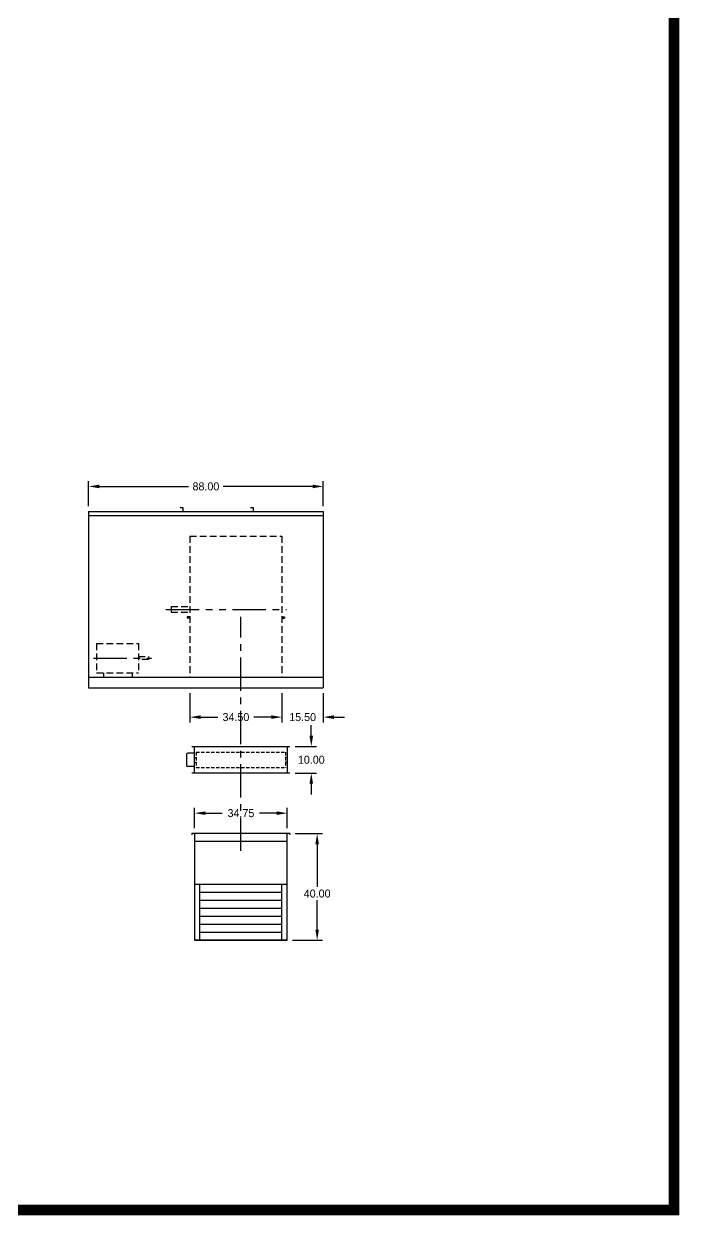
# Model space of a CAD drawing. Header units: inches. Extents: x 3 to 704, y -831 to 62.
# Drawn here: x 458.1 to 703.8, y -831.1 to -384.5 of the extents above; entities that cross this region are included whole.
import ezdxf

# ---------------------------------------------------------------- set-up
doc = ezdxf.new("R2010")
doc.units = ezdxf.units.IN
doc.header["$LTSCALE"] = 10
doc.header["$MEASUREMENT"] = 0
for name, pattern in [('CENTER', [2, 1.25, -0.25, 0.25, -0.25]), ('HIDDEN', [0.375, 0.25, -0.125]), ('PHANTOM', [2.5, 1.25, -0.25, 0.25, -0.25, 0.25, -0.25])]:
    doc.linetypes.add(name, pattern=pattern)
for name, color, linetype in [('CENTERLINE', 2, 'CENTER'), ('DIFFUSER', 5, 'Continuous'), ('DISC-DAMPER', 5, 'Continuous'), ('OBJECT', 5, 'Continuous'), ('RAM27UNIT', 3, 'Continuous')]:
    doc.layers.add(name, color=color, linetype=linetype)
doc.layers.add('TEXT', color=7, linetype='Continuous', lineweight=40)
doc.dimstyles.new('DIMENSIONS', dxfattribs={"dimscale": 0, "dimtxt": 3, "dimasz": 4, "dimexe": 2, "dimexo": 2, "dimgap": 1, "dimtad": 0, "dimtih": 1, "dimtoh": 1, "dimzin": 0, "dimdsep": 46, "dimtxsty": 'Standard', "dimcen": 0.09, "dimclrd": 256, "dimclre": 256, "dimclrt": 1, "dimadec": 0, "dimazin": 0, "dimtfac": 1, "dimtofl": 0, "dimtmove": 0, "dimatfit": 3, "dimfxl": 0, "dimtolj": 1, "dimtzin": 0, "dimarcsym": 0})

# ---------------------------------------------------------------- blocks, each defined once
blk = doc.blocks.new('*D60')
at = {"layer": 'DEFPOINTS', "color": 0}
for p in [(556.86, -680.38), (522.11, -688.04), (556.86, -688.04)]:
    blk.add_point(p, dxfattribs=at)
at = {"layer": 'RAM27UNIT', "lineweight": -2}
for p, q in [((522.11, -686.04), (522.11, -678.38)), ((556.86, -686.04), (556.86, -678.38)), ((526.11, -680.38), (532.49, -680.38)), ((552.86, -680.38), (546.49, -680.38))]:
    blk.add_line(p, q, dxfattribs=at)
at = {"layer": 'RAM27UNIT'}
for points in [[(526.11, -679.72), (526.11, -681.05), (522.11, -680.38)], [(552.86, -679.72), (552.86, -681.05), (556.86, -680.38)]]:
    blk.add_solid(points, dxfattribs=at)
at = {"layer": 'RAM27UNIT', "color": 1, "insert": (539.49, -680.38), "char_height": 3, "attachment_point": 5}
blk.add_mtext('\\A1;34.75', dxfattribs=at)
blk = doc.blocks.new('*D61')
at = {"layer": 'DEFPOINTS', "color": 0}
for p in [(557.86, -688.04), (568.06, -688.04), (556.86, -728.04)]:
    blk.add_point(p, dxfattribs=at)
at = {"layer": 'RAM27UNIT', "lineweight": -2}
for p, q in [((559.86, -688.04), (570.06, -688.04)), ((568.06, -692.04), (568.06, -708.03)), ((568.06, -724.04), (568.06, -713.03)), ((558.86, -728.04), (570.06, -728.04))]:
    blk.add_line(p, q, dxfattribs=at)
at = {"layer": 'RAM27UNIT'}
for points in [[(567.39, -692.04), (568.72, -692.04), (568.06, -688.04)], [(567.39, -724.04), (568.72, -724.04), (568.06, -728.04)]]:
    blk.add_solid(points, dxfattribs=at)
at = {"layer": 'RAM27UNIT', "color": 1, "insert": (568.06, -710.53), "char_height": 3, "attachment_point": 5}
blk.add_mtext('\\A1;40.00', dxfattribs=at)
blk = doc.blocks.new('*D68')
at = {"layer": 'DEFPOINTS', "color": 0}
for p in [(557.86, -655.38), (565.86, -655.38), (557.86, -665.38)]:
    blk.add_point(p, dxfattribs=at)
at = {"layer": 'RAM27UNIT', "lineweight": -2}
for p, q in [((565.86, -651.38), (565.86, -647.38)), ((559.86, -655.38), (567.86, -655.38)), ((559.86, -665.38), (567.86, -665.38)), ((565.86, -669.38), (565.86, -673.38))]:
    blk.add_line(p, q, dxfattribs=at)
at = {"layer": 'RAM27UNIT'}
for points in [[(565.19, -651.38), (566.53, -651.38), (565.86, -655.38)], [(565.19, -669.38), (566.53, -669.38), (565.86, -665.38)]]:
    blk.add_solid(points, dxfattribs=at)
at = {"layer": 'RAM27UNIT', "color": 1, "insert": (565.86, -660.38), "char_height": 3, "attachment_point": 5}
blk.add_mtext('\\A1;10.00', dxfattribs=at)
blk = doc.blocks.new('*D116')
at = {"layer": 'DEFPOINTS', "color": 0}
for p in [(520.36, -633.43), (554.86, -633.43), (554.86, -644.39)]:
    blk.add_point(p, dxfattribs=at)
at = {"layer": 'RAM27UNIT', "lineweight": -2}
for p, q in [((520.36, -635.43), (520.36, -646.39)), ((554.86, -635.43), (554.86, -646.39)), ((524.36, -644.39), (530.86, -644.39)), ((550.86, -644.39), (544.36, -644.39))]:
    blk.add_line(p, q, dxfattribs=at)
at = {"layer": 'RAM27UNIT'}
for points in [[(524.36, -643.72), (524.36, -645.06), (520.36, -644.39)], [(550.86, -643.72), (550.86, -645.06), (554.86, -644.39)]]:
    blk.add_solid(points, dxfattribs=at)
at = {"layer": 'RAM27UNIT', "color": 1, "insert": (537.61, -644.39), "char_height": 3, "attachment_point": 5}
blk.add_mtext('\\A1;34.50', dxfattribs=at)
blk = doc.blocks.new('*D120')
at = {"layer": 'DEFPOINTS', "color": 0}
for p in [(554.86, -633.43), (570.36, -633.43), (570.36, -644.39)]:
    blk.add_point(p, dxfattribs=at)
at = {"layer": 'RAM27UNIT', "lineweight": -2}
for p, q in [((554.86, -635.43), (554.86, -646.39)), ((570.36, -635.43), (570.36, -646.39)), ((550.86, -644.39), (546.86, -644.39)), ((574.36, -644.39), (578.36, -644.39))]:
    blk.add_line(p, q, dxfattribs=at)
at = {"layer": 'RAM27UNIT'}
for points in [[(550.86, -643.72), (550.86, -645.06), (554.86, -644.39)], [(574.36, -643.72), (574.36, -645.06), (570.36, -644.39)]]:
    blk.add_solid(points, dxfattribs=at)
at = {"layer": 'RAM27UNIT', "color": 1, "insert": (562.61, -644.39), "char_height": 3, "attachment_point": 5}
blk.add_mtext('\\A1;15.50', dxfattribs=at)
blk = doc.blocks.new('*D122')
at = {"layer": 'DEFPOINTS', "color": 0}
for p in [(570.36, -557.93), (482.36, -567.32), (570.36, -567.32)]:
    blk.add_point(p, dxfattribs=at)
at = {"layer": 'RAM27UNIT', "lineweight": -2}
for p, q in [((482.36, -565.32), (482.36, -555.93)), ((486.36, -557.93), (519.86, -557.93)), ((566.36, -557.93), (532.86, -557.93)), ((570.36, -565.32), (570.36, -555.93))]:
    blk.add_line(p, q, dxfattribs=at)
at = {"layer": 'RAM27UNIT'}
for points in [[(486.36, -557.26), (486.36, -558.59), (482.36, -557.93)], [(566.36, -557.26), (566.36, -558.59), (570.36, -557.93)]]:
    blk.add_solid(points, dxfattribs=at)
at = {"layer": 'RAM27UNIT', "color": 1, "insert": (526.36, -557.93), "char_height": 3, "attachment_point": 5}
blk.add_mtext('\\A1;88.00', dxfattribs=at)

msp = doc.modelspace()

# ---------------------------------------------------------------- linework, layer by layer
at = {"layer": 'CENTERLINE'}
msp.add_line((539.485, -694.506), (539.485, -606.744), dxfattribs=at)
at = {"layer": 'DIFFUSER'}
for p, q in [((557.86, -688.043), (521.11, -688.043)), ((521.11, -688.043), (521.11, -688.543)), ((522.11, -688.043), (522.11, -728.043)), ((556.86, -691.043), (522.11, -691.043)), ((556.86, -728.043), (556.86, -688.043)), ((557.86, -688.043), (557.86, -688.543)), ((556.86, -728.043), (522.11, -728.043))]:
    msp.add_line(p, q, dxfattribs=at)
at = {"layer": 'DISC-DAMPER'}
for p, q in [((521.11, -655.379), (557.86, -655.379)), ((522.11, -665.379), (522.11, -655.379)), ((556.86, -655.379), (556.86, -665.379)), ((557.86, -665.379), (521.11, -665.379))]:
    msp.add_line(p, q, dxfattribs=at)
at = {"layer": 'DISC-DAMPER', "ltscale": 8}
for p, q in [((519.11, -658.379), (519.11, -662.379)), ((522.11, -657.879), (519.61, -657.879)), ((522.11, -662.879), (519.61, -662.879))]:
    msp.add_line(p, q, dxfattribs=at)
at = {"layer": 'DISC-DAMPER', "color": 4, "linetype": 'HIDDEN', "ltscale": 8}
for p, q in [((522.11, -659.504), (522.735, -659.504)), ((556.86, -659.504), (556.235, -659.504)), ((522.11, -661.254), (522.735, -661.254)), ((556.86, -661.254), (556.235, -661.254))]:
    msp.add_line(p, q, dxfattribs=at)
at = {"layer": 'DISC-DAMPER', "color": 4, "linetype": 'HIDDEN', "ltscale": 0.5}
for p, q in [((522.735, -657.55), (556.235, -657.55)), ((522.735, -657.55), (522.735, -663.208)), ((556.235, -657.55), (556.235, -663.208)), ((522.735, -663.208), (556.235, -663.208))]:
    msp.add_line(p, q, dxfattribs=at)
at = {"layer": 'DISC-DAMPER', "ltscale": 8}
for centre, start, end in [((519.61, -658.379), 90, 180), ((519.61, -662.379), 180, 270)]:
    msp.add_arc(centre, 0.5, start, end, dxfattribs=at)
at = {"layer": 'OBJECT'}
for p, q in [((516.694, -565.82), (517.694, -565.82)), ((517.694, -565.82), (517.694, -567.32)), ((543.027, -565.82), (544.027, -565.82)), ((544.027, -565.82), (544.027, -567.32)), ((482.36, -567.32), (482.36, -633.426)), ((482.36, -567.32), (570.36, -567.32)), ((482.36, -568.82), (570.36, -568.82)), ((570.36, -567.32), (570.36, -633.426)), ((482.36, -629.426), (570.36, -629.426)), ((482.36, -633.426), (570.36, -633.426)), ((522.11, -707.043), (556.86, -707.043)), ((524.11, -728.043), (524.11, -707.043)), ((554.86, -728.043), (554.86, -707.043)), ((524.11, -710.043), (554.86, -710.043)), ((524.11, -713.043), (554.86, -713.043)), ((524.11, -716.043), (554.86, -716.043)), ((524.11, -719.043), (554.86, -719.043)), ((524.11, -722.043), (554.86, -722.043)), ((524.11, -725.043), (554.86, -725.043)), ((522.11, -728.043), (556.86, -728.043))]:
    msp.add_line(p, q, dxfattribs=at)
at = {"layer": 'OBJECT', "color": 4, "linetype": 'HIDDEN'}
for p, q in [((520.36, -576.601), (520.36, -629.426)), ((520.36, -576.601), (554.86, -576.601)), ((554.86, -576.601), (554.86, -629.426)), ((513.36, -602.989), (520.36, -602.989)), ((513.36, -602.989), (513.36, -604.989)), ((513.36, -604.989), (520.36, -604.989)), ((519.36, -606.739), (519.36, -607.239)), ((520.36, -606.739), (519.36, -606.739)), ((520.36, -607.239), (519.36, -607.239)), ((554.86, -606.739), (555.86, -606.739)), ((554.86, -607.239), (555.86, -607.239)), ((555.86, -606.739), (555.86, -607.239)), ((485.36, -616.776), (485.36, -627.776)), ((485.36, -616.776), (501.035, -616.776)), ((501.035, -616.776), (501.035, -627.776)), ((501.035, -621.726), (504.885, -621.726)), ((504.885, -622.826), (501.035, -622.826)), ((504.885, -621.726), (504.885, -622.826)), ((485.36, -627.776), (501.035, -627.776)), ((488.11, -629.426), (488.11, -627.776)), ((498.835, -629.426), (498.835, -627.776))]:
    msp.add_line(p, q, dxfattribs=at)
at = {"layer": 'OBJECT', "color": 191, "linetype": 'PHANTOM'}
for p, q in [((511.36, -603.989), (556.61, -603.989)), ((484.26, -622.276), (505.985, -622.276))]:
    msp.add_line(p, q, dxfattribs=at)
at = {"layer": 'TEXT', "color": 3, "const_width": 4}
msp.add_lwpolyline([(4.911, 10.221), (4.911, -829.056), (701.775, -829.056), (701.775, 10.221), (4.911, 10.221)], dxfattribs=at)

# ---------------------------------------------------------------- dimensions: what is measured, and where the dimension line sits
at = {"layer": 'RAM27UNIT'}
for base, p1, p2, picture, middle in [((570.36, -557.926), (482.36, -567.32), (570.36, -567.32), '*D122', (526.36, -557.926)), ((554.86, -644.392), (520.36, -633.426), (554.86, -633.426), '*D116', (537.61, -644.392)), ((570.36, -644.392), (554.86, -633.426), (570.36, -633.426), '*D120', (562.61, -644.392))]:
    dim = msp.add_linear_dim(base=base, p1=p1, p2=p2, dimstyle='DIMENSIONS', override={"dimscale": 1}, dxfattribs=at)
    dim.commit()
    dim.dimension.update_dxf_attribs({"geometry": picture, "text_midpoint": middle})
for base, p1, p2, angle, picture, middle in [((565.86, -655.379), (557.86, -665.379), (557.86, -655.379), 90, '*D68', (565.86, -660.379)), ((556.86, -680.382), (522.11, -688.043), (556.86, -688.043), 180, '*D60', (539.485, -680.382))]:
    dim = msp.add_linear_dim(base=base, p1=p1, p2=p2, angle=angle, dimstyle='DIMENSIONS', override={"dimscale": 1}, dxfattribs=at)
    dim.commit()
    dim.dimension.update_dxf_attribs({"geometry": picture, "text_midpoint": middle})
dim = msp.add_linear_dim(base=(568.056, -688.043), p1=(556.86, -728.043), p2=(557.86, -688.043), angle=90, dimstyle='DIMENSIONS', override={"dimscale": 1}, dxfattribs=at)
dim.commit()
dim.dimension.update_dxf_attribs({"geometry": '*D61', "text_midpoint": (568.056, -710.526), "dimtype": 160})

doc.saveas('drawing.dxf')
